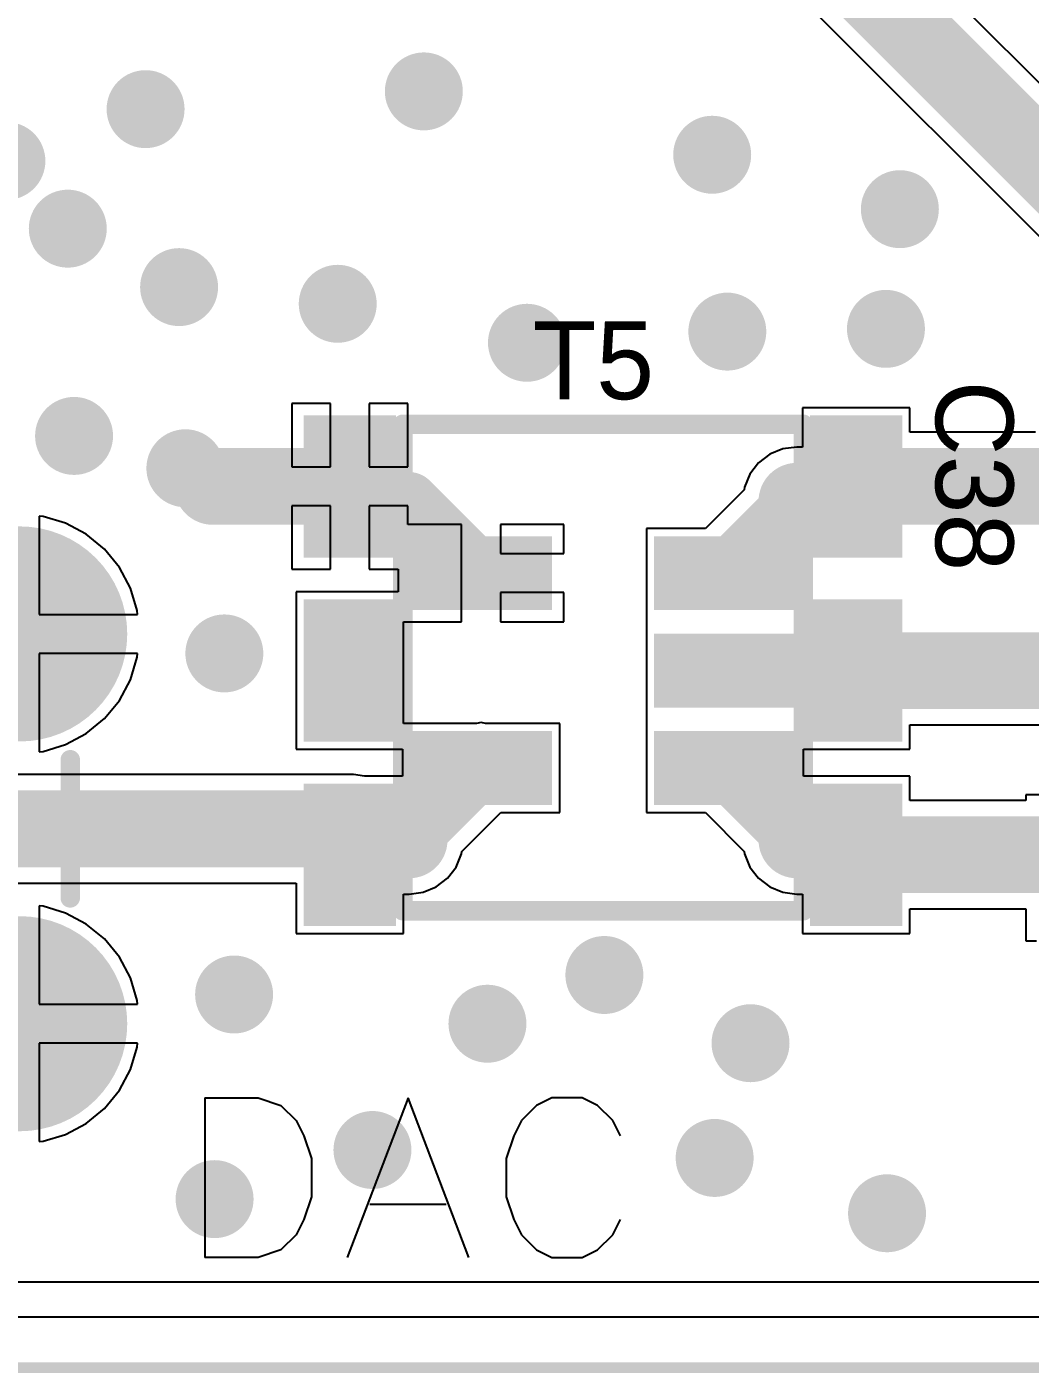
# Model space of a CAD drawing. Header units: millimetres. Extents: x 0 to 7.36, y -3.03 to 0.
# Drawn here: x 5.064 to 5.578, y -3.034 to -2.344 of the extents above; entities that cross this region are included whole.
import ezdxf

# ---------------------------------------------------------------- set-up
doc = ezdxf.new("R2010")
doc.units = ezdxf.units.MM
doc.header["$MEASUREMENT"] = 0
for name, color, linetype in [('BottomLayer', 5, 'Continuous'), ('BottomSolder', 6, 'Continuous'), ('KeepOutLayer', 6, 'Continuous'), ('MultiLayer', 9, 'Continuous'), ('PadHoleLayer', 156, 'Continuous'), ('TopLayer', 1, 'Continuous'), ('TopOverlay', 2, 'Continuous'), ('TopPaste', 8, 'Continuous'), ('TopSolder', 216, 'Continuous'), ('ViaHoleLayer', 16, 'Continuous')]:
    doc.layers.add(name, color=color, linetype=linetype)

# ---------------------------------------------------------------- blocks, each defined once
blk = doc.blocks.new('31_5431_31')
at = {"layer": 'BottomLayer'}
for points, const_width in [([(-0.12559, 0.1, 1), (-0.07441, 0.1, 1)], 0.05118), ([(0.07441, 0.1, 1), (0.12559, 0.1, 1)], 0.05118), ([(-0.02461, 0, 1), (0.02461, 0, 1)], 0.04921), ([(-0.12559, -0.1, 1), (-0.07441, -0.1, 1)], 0.05118), ([(0.07441, -0.1, 1), (0.12559, -0.1, 1)], 0.05118)]:
    blk.add_lwpolyline(points, format="xyb", close=True, dxfattribs=dict(at, const_width=const_width))
at = {"layer": 'BottomSolder'}
for points, const_width in [([(-0.12759, 0.1, 1), (-0.07241, 0.1, 1)], 0.05518), ([(0.07241, 0.1, 1), (0.12759, 0.1, 1)], 0.05518), ([(-0.02661, 0, 1), (0.02661, 0, 1)], 0.05321), ([(-0.12759, -0.1, 1), (-0.07241, -0.1, 1)], 0.05518), ([(0.07241, -0.1, 1), (0.12759, -0.1, 1)], 0.05518)]:
    blk.add_lwpolyline(points, format="xyb", close=True, dxfattribs=dict(at, const_width=const_width))
at = {"layer": 'MultiLayer'}
for points, const_width in [([(-0.12559, 0.1, 1), (-0.07441, 0.1, 1)], 0.05118), ([(0.07441, 0.1, 1), (0.12559, 0.1, 1)], 0.05118), ([(-0.02461, 0, 1), (0.02461, 0, 1)], 0.04921), ([(-0.12559, -0.1, 1), (-0.07441, -0.1, 1)], 0.05118), ([(0.07441, -0.1, 1), (0.12559, -0.1, 1)], 0.05118)]:
    blk.add_lwpolyline(points, format="xyb", close=True, dxfattribs=dict(at, const_width=const_width))
at = {"layer": 'PadHoleLayer', "const_width": 0.03346}
for points in [[(-0.11673, 0.1, 1), (-0.08327, 0.1, 1)], [(0.08327, 0.1, 1), (0.11673, 0.1, 1)], [(-0.01673, 0, 1), (0.01673, 0, 1)], [(-0.11673, -0.1, 1), (-0.08327, -0.1, 1)], [(0.08327, -0.1, 1), (0.11673, -0.1, 1)]]:
    blk.add_lwpolyline(points, format="xyb", close=True, dxfattribs=at)
at = {"layer": 'TopLayer'}
for points, const_width in [([(-0.12559, 0.1, 1), (-0.07441, 0.1, 1)], 0.05118), ([(0.07441, 0.1, 1), (0.12559, 0.1, 1)], 0.05118), ([(-0.02461, 0, 1), (0.02461, 0, 1)], 0.04921), ([(-0.12559, -0.1, 1), (-0.07441, -0.1, 1)], 0.05118), ([(0.07441, -0.1, 1), (0.12559, -0.1, 1)], 0.05118)]:
    blk.add_lwpolyline(points, format="xyb", close=True, dxfattribs=dict(at, const_width=const_width))
at = {"layer": 'TopOverlay', "const_width": 0.01}
for points in [[(-0.03544, 0.12593), (0.03544, 0.12593)], [(-0.12593, -0.03544), (-0.12593, 0.03544)], [(0.12593, -0.03544), (0.12593, 0.03544)], [(-0.03544, -0.12593), (0.03544, -0.12593)]]:
    blk.add_lwpolyline(points, dxfattribs=at)
at = {"layer": 'TopOverlay', "const_width": 0.005}
for points in [[(-0.03794, 0.12593, 1), (-0.03294, 0.12593, 1)], [(0.03294, 0.12593, 1), (0.03794, 0.12593, 1)], [(-0.12843, 0.03544, 1), (-0.12343, 0.03544, 1)], [(0.12343, 0.03544, 1), (0.12843, 0.03544, 1)], [(-0.12843, -0.03544, 1), (-0.12343, -0.03544, 1)], [(0.12343, -0.03544, 1), (0.12843, -0.03544, 1)], [(-0.03794, -0.12593, 1), (-0.03294, -0.12593, 1)], [(0.03294, -0.12593, 1), (0.03794, -0.12593, 1)]]:
    blk.add_lwpolyline(points, format="xyb", close=True, dxfattribs=at)
at = {"layer": 'TopSolder'}
for points, const_width in [([(-0.12759, 0.1, 1), (-0.07241, 0.1, 1)], 0.05518), ([(0.07241, 0.1, 1), (0.12759, 0.1, 1)], 0.05518), ([(-0.02661, 0, 1), (0.02661, 0, 1)], 0.05321), ([(-0.12759, -0.1, 1), (-0.07241, -0.1, 1)], 0.05518), ([(0.07241, -0.1, 1), (0.12759, -0.1, 1)], 0.05518)]:
    blk.add_lwpolyline(points, format="xyb", close=True, dxfattribs=dict(at, const_width=const_width))
blk = doc.blocks.new('TRANSF_ACORE2_52')
at = {"layer": 'TopLayer'}
for points in [[(-0.14961, 0.06201), (-0.11024, 0.06201), (-0.14961, 0.12697), (-0.11024, 0.12697)], [(0.11024, 0.06201), (0.14961, 0.06201), (0.11024, 0.12697), (0.14961, 0.12697)], [(-0.09508, 0.03504), (-0.03012, 0.03504), (-0.09508, 0.06496), (-0.03012, 0.06496)], [(0.03012, 0.03504), (0.09508, 0.03504), (0.03012, 0.06496), (0.09508, 0.06496)], [(-0.14961, -0.03248), (-0.11024, -0.03248), (-0.14961, 0.03248), (-0.11024, 0.03248)], [(0.11024, -0.03248), (0.14961, -0.03248), (0.11024, 0.03248), (0.14961, 0.03248)], [(-0.09508, -0.01496), (-0.03012, -0.01496), (-0.09508, 0.01496), (-0.03012, 0.01496)], [(-0.09508, -0.06496), (-0.03012, -0.06496), (-0.09508, -0.03504), (-0.03012, -0.03504)], [(0.03012, -0.06496), (0.09508, -0.06496), (0.03012, -0.03504), (0.09508, -0.03504)], [(-0.14961, -0.12697), (-0.11024, -0.12697), (-0.14961, -0.06201), (-0.11024, -0.06201)], [(0.11024, -0.12697), (0.14961, -0.12697), (0.11024, -0.06201), (0.14961, -0.06201)]]:
    blk.add_solid(points, dxfattribs=at)
at = {"layer": 'TopOverlay', "const_width": 0.01}
for points in [[(-0.10275, 0.12324), (-0.10275, -0.12639)], [(0.10275, 0.12324), (-0.10275, 0.12324)], [(0.10275, 0.12324), (0.10275, -0.12639)], [(0.10275, -0.12639), (-0.10275, -0.12639)]]:
    blk.add_lwpolyline(points, dxfattribs=at)
at = {"layer": 'TopOverlay', "const_width": 0.005}
for points in [[(-0.10525, 0.12324, 1), (-0.10025, 0.12324, 1)], [(-0.10525, 0.12324, 1), (-0.10025, 0.12324, 1)], [(0.10025, 0.12324, 1), (0.10525, 0.12324, 1)], [(0.10025, 0.12324, 1), (0.10525, 0.12324, 1)], [(-0.10525, -0.12639, 1), (-0.10025, -0.12639, 1)], [(-0.10525, -0.12639, 1), (-0.10025, -0.12639, 1)], [(0.10025, -0.12639, 1), (0.10525, -0.12639, 1)], [(0.10025, -0.12639, 1), (0.10525, -0.12639, 1)]]:
    blk.add_lwpolyline(points, format="xyb", close=True, dxfattribs=at)
at = {"layer": 'TopPaste'}
for points in [[(-0.14961, 0.06201), (-0.11024, 0.06201), (-0.14961, 0.12697), (-0.11024, 0.12697)], [(0.11024, 0.06201), (0.14961, 0.06201), (0.11024, 0.12697), (0.14961, 0.12697)], [(-0.09508, 0.03504), (-0.03012, 0.03504), (-0.09508, 0.06496), (-0.03012, 0.06496)], [(0.03012, 0.03504), (0.09508, 0.03504), (0.03012, 0.06496), (0.09508, 0.06496)], [(-0.14961, -0.03248), (-0.11024, -0.03248), (-0.14961, 0.03248), (-0.11024, 0.03248)], [(0.11024, -0.03248), (0.14961, -0.03248), (0.11024, 0.03248), (0.14961, 0.03248)], [(-0.09508, -0.01496), (-0.03012, -0.01496), (-0.09508, 0.01496), (-0.03012, 0.01496)], [(-0.09508, -0.06496), (-0.03012, -0.06496), (-0.09508, -0.03504), (-0.03012, -0.03504)], [(0.03012, -0.06496), (0.09508, -0.06496), (0.03012, -0.03504), (0.09508, -0.03504)], [(-0.14961, -0.12697), (-0.11024, -0.12697), (-0.14961, -0.06201), (-0.11024, -0.06201)], [(0.11024, -0.12697), (0.14961, -0.12697), (0.11024, -0.06201), (0.14961, -0.06201)]]:
    blk.add_solid(points, dxfattribs=at)
at = {"layer": 'TopSolder'}
for points in [[(-0.15361, 0.05801), (-0.10624, 0.05801), (-0.15361, 0.13097), (-0.10624, 0.13097)], [(0.10624, 0.05801), (0.15361, 0.05801), (0.10624, 0.13097), (0.15361, 0.13097)], [(-0.09908, 0.03104), (-0.02612, 0.03104), (-0.09908, 0.06896), (-0.02612, 0.06896)], [(0.02612, 0.03104), (0.09908, 0.03104), (0.02612, 0.06896), (0.09908, 0.06896)], [(-0.15361, -0.03648), (-0.10624, -0.03648), (-0.15361, 0.03648), (-0.10624, 0.03648)], [(0.10624, -0.03648), (0.15361, -0.03648), (0.10624, 0.03648), (0.15361, 0.03648)], [(-0.09908, -0.01896), (-0.02612, -0.01896), (-0.09908, 0.01896), (-0.02612, 0.01896)], [(-0.09908, -0.06896), (-0.02612, -0.06896), (-0.09908, -0.03104), (-0.02612, -0.03104)], [(0.02612, -0.06896), (0.09908, -0.06896), (0.02612, -0.03104), (0.09908, -0.03104)], [(-0.15361, -0.13097), (-0.10624, -0.13097), (-0.15361, -0.05801), (-0.10624, -0.05801)], [(0.10624, -0.13097), (0.15361, -0.13097), (0.10624, -0.05801), (0.15361, -0.05801)]]:
    blk.add_solid(points, dxfattribs=at)

msp = doc.modelspace()

# ---------------------------------------------------------------- linework, layer by layer
at = {"layer": 'BottomLayer'}
for p, q in [((5.7747, -2.56395), (5.16868, -1.95794)), ((5.12123, -1.98911), (5.78004, -2.64792)), ((5.07199, -2.5947), (5.07, -2.59451)), ((5.07, -2.59451), (5.07, -2.645)), ((5.08353, -2.5982), (5.07199, -2.5947)), ((5.09415, -2.60388), (5.08353, -2.5982)), ((5.10347, -2.61153), (5.09415, -2.60388)), ((5.11112, -2.62085), (5.10347, -2.61153)), ((5.1168, -2.63147), (5.11112, -2.62085)), ((5.1203, -2.64301), (5.1168, -2.63147)), ((5.07, -2.645), (5.12049, -2.645)), ((5.12049, -2.645), (5.1203, -2.64301)), ((5.12049, -2.665), (5.07, -2.665)), ((5.07, -2.665), (5.07, -2.71549)), ((5.1203, -2.66699), (5.12049, -2.665)), ((5.1168, -2.67853), (5.1203, -2.66699)), ((5.11112, -2.68915), (5.1168, -2.67853)), ((5.10347, -2.69847), (5.11112, -2.68915)), ((5.09415, -2.70612), (5.10347, -2.69847)), ((5.08353, -2.7118), (5.09415, -2.70612)), ((5.07199, -2.7153), (5.08353, -2.7118)), ((5.07, -2.71549), (5.07199, -2.7153)), ((5.07199, -2.7947), (5.07, -2.79451)), ((5.07, -2.79451), (5.07, -2.845)), ((5.08353, -2.7982), (5.07199, -2.7947)), ((5.09415, -2.80388), (5.08353, -2.7982)), ((5.10347, -2.81153), (5.09415, -2.80388)), ((5.11112, -2.82085), (5.10347, -2.81153)), ((5.1168, -2.83147), (5.11112, -2.82085)), ((5.1203, -2.84301), (5.1168, -2.83147)), ((5.07, -2.845), (5.12049, -2.845)), ((5.12049, -2.845), (5.1203, -2.84301)), ((5.12049, -2.865), (5.07, -2.865)), ((5.07, -2.865), (5.07, -2.91549)), ((5.1203, -2.86699), (5.12049, -2.865)), ((5.1168, -2.87853), (5.1203, -2.86699)), ((5.11112, -2.88915), (5.1168, -2.87853)), ((5.10347, -2.89847), (5.11112, -2.88915)), ((5.09415, -2.90612), (5.10347, -2.89847)), ((5.08353, -2.9118), (5.09415, -2.90612)), ((5.07199, -2.9153), (5.08353, -2.9118)), ((5.07, -2.91549), (5.07199, -2.9153)), ((7.35137, -2.98764), (0.04957, -2.98764))]:
    msp.add_line(p, q, dxfattribs=at)
at = {"layer": 'BottomLayer', "const_width": 0.03937}
msp.add_lwpolyline([(5.14089, -1.96946), (5.7997, -2.62826)], dxfattribs=at)
at = {"layer": 'BottomLayer', "const_width": 0.02}
for points in [[(5.25737, -2.37663, 1), (5.27737, -2.37663, 1)], [(5.11459, -2.38574, 1), (5.13459, -2.38574, 1)], [(5.40533, -2.40914, 1), (5.42533, -2.40914, 1)], [(5.04317, -2.41234, 1), (5.06317, -2.41234, 1)], [(5.50163, -2.43706, 1), (5.52163, -2.43706, 1)], [(5.07467, -2.44706, 1), (5.09467, -2.44706, 1)], [(5.13178, -2.47705, 1), (5.15178, -2.47705, 1)], [(5.21318, -2.48561, 1), (5.23318, -2.48561, 1)], [(5.49449, -2.49847, 1), (5.51449, -2.49847, 1)], [(5.31028, -2.50561, 1), (5.33028, -2.50561, 1)], [(5.41309, -2.49989, 1), (5.43309, -2.49989, 1)], [(5.07789, -2.55341, 1), (5.09789, -2.55341, 1)], [(5.135, -2.57, 1), (5.155, -2.57, 1)], [(5.155, -2.665, 1), (5.175, -2.665, 1)], [(5.35, -2.83, 1), (5.37, -2.83, 1)], [(5.16, -2.84, 1), (5.18, -2.84, 1)], [(5.29, -2.855, 1), (5.31, -2.855, 1)], [(5.425, -2.865, 1), (5.445, -2.865, 1)], [(5.23099, -2.91979, 1), (5.25099, -2.91979, 1)], [(5.40659, -2.92387, 1), (5.42659, -2.92387, 1)], [(5.15, -2.945, 1), (5.17, -2.945, 1)], [(5.49504, -2.95226, 1), (5.51504, -2.95226, 1)]]:
    msp.add_lwpolyline(points, format="xyb", close=True, dxfattribs=at)
at = {"layer": 'KeepOutLayer'}
for const_width in [0.00551, 0.005]:
    msp.add_lwpolyline([(0, -3.0315), (7.3622, -3.0315)], dxfattribs=dict(at, const_width=const_width))
at = {"layer": 'MultiLayer', "const_width": 0.02}
for points in [[(5.25737, -2.37663, 1), (5.27737, -2.37663, 1)], [(5.11459, -2.38574, 1), (5.13459, -2.38574, 1)], [(5.40533, -2.40914, 1), (5.42533, -2.40914, 1)], [(5.04317, -2.41234, 1), (5.06317, -2.41234, 1)], [(5.50163, -2.43706, 1), (5.52163, -2.43706, 1)], [(5.07467, -2.44706, 1), (5.09467, -2.44706, 1)], [(5.13178, -2.47705, 1), (5.15178, -2.47705, 1)], [(5.21318, -2.48561, 1), (5.23318, -2.48561, 1)], [(5.49449, -2.49847, 1), (5.51449, -2.49847, 1)], [(5.31028, -2.50561, 1), (5.33028, -2.50561, 1)], [(5.41309, -2.49989, 1), (5.43309, -2.49989, 1)], [(5.07789, -2.55341, 1), (5.09789, -2.55341, 1)], [(5.135, -2.57, 1), (5.155, -2.57, 1)], [(5.155, -2.665, 1), (5.175, -2.665, 1)], [(5.35, -2.83, 1), (5.37, -2.83, 1)], [(5.16, -2.84, 1), (5.18, -2.84, 1)], [(5.29, -2.855, 1), (5.31, -2.855, 1)], [(5.425, -2.865, 1), (5.445, -2.865, 1)], [(5.23099, -2.91979, 1), (5.25099, -2.91979, 1)], [(5.40659, -2.92387, 1), (5.42659, -2.92387, 1)], [(5.15, -2.945, 1), (5.17, -2.945, 1)], [(5.49504, -2.95226, 1), (5.51504, -2.95226, 1)]]:
    msp.add_lwpolyline(points, format="xyb", close=True, dxfattribs=at)
at = {"layer": 'TopLayer'}
for p, q in [((5.21939, -2.53684), (5.1997, -2.53684)), ((5.1997, -2.53684), (5.1997, -2.56932)), ((5.21939, -2.56932), (5.21939, -2.53684)), ((5.25907, -2.53684), (5.23939, -2.53684)), ((5.23939, -2.53684), (5.23939, -2.56932)), ((5.25907, -2.56932), (5.25907, -2.53684)), ((5.51679, -2.53896), (5.46167, -2.53896)), ((5.46167, -2.53896), (5.46167, -2.55912)), ((5.51679, -2.55152), (5.51679, -2.53896)), ((5.58125, -2.55152), (5.51679, -2.55152)), ((5.4516, -2.56007), (5.4449, -2.56285)), ((5.4588, -2.55912), (5.4516, -2.56007)), ((5.46167, -2.55912), (5.4588, -2.55912)), ((5.1997, -2.56932), (5.21939, -2.56932)), ((5.23939, -2.56932), (5.25907, -2.56932)), ((5.43914, -2.56727), (5.43472, -2.57302)), ((5.4449, -2.56285), (5.43914, -2.56727)), ((5.43472, -2.57302), (5.43195, -2.57973)), ((5.43178, -2.58101), (5.41182, -2.60097)), ((5.43195, -2.57973), (5.43178, -2.58101)), ((5.21939, -2.58932), (5.1997, -2.58932)), ((5.1997, -2.58932), (5.1997, -2.6218)), ((5.21939, -2.6218), (5.21939, -2.58932)), ((5.25907, -2.58932), (5.23939, -2.58932)), ((5.23939, -2.58932), (5.23939, -2.6218)), ((5.25907, -2.59885), (5.25907, -2.58932)), ((5.07199, -2.5947), (5.07, -2.59451)), ((5.07, -2.59451), (5.07, -2.645)), ((5.08353, -2.5982), (5.07199, -2.5947)), ((5.09415, -2.60388), (5.08353, -2.5982)), ((5.10347, -2.61153), (5.09415, -2.60388)), ((5.28671, -2.59885), (5.25907, -2.59885)), ((5.28671, -2.62381), (5.28671, -2.59885)), ((5.33919, -2.59885), (5.30671, -2.59885)), ((5.30671, -2.59885), (5.30671, -2.61381)), ((5.33919, -2.61381), (5.33919, -2.59885)), ((5.41182, -2.60097), (5.38156, -2.60097)), ((5.38156, -2.60097), (5.38156, -2.64664)), ((5.11112, -2.62085), (5.10347, -2.61153)), ((5.30671, -2.61381), (5.33919, -2.61381)), ((5.1168, -2.63147), (5.11112, -2.62085)), ((5.1997, -2.6218), (5.21939, -2.6218)), ((5.23939, -2.6218), (5.25423, -2.6218)), ((5.25423, -2.6218), (5.25423, -2.63345)), ((5.28671, -2.64877), (5.28671, -2.62381)), ((5.1203, -2.64301), (5.1168, -2.63147)), ((5.25423, -2.63345), (5.20183, -2.63345)), ((5.20183, -2.63345), (5.20183, -2.71416)), ((5.33919, -2.63381), (5.30671, -2.63381)), ((5.30671, -2.63381), (5.30671, -2.64877)), ((5.33919, -2.64877), (5.33919, -2.63381)), ((5.07, -2.645), (5.12049, -2.645)), ((5.12049, -2.645), (5.1203, -2.64301)), ((5.25695, -2.70097), (5.25695, -2.64877)), ((5.25695, -2.64877), (5.28671, -2.64877)), ((5.30671, -2.64877), (5.33919, -2.64877)), ((5.38156, -2.64664), (5.38155, -2.64664)), ((5.38155, -2.64664), (5.38155, -2.65097)), ((5.38155, -2.65097), (5.38156, -2.65097)), ((5.38156, -2.65097), (5.38156, -2.69664)), ((5.12049, -2.665), (5.07, -2.665)), ((5.07, -2.665), (5.07, -2.71549)), ((5.1203, -2.66699), (5.12049, -2.665)), ((5.1168, -2.67853), (5.1203, -2.66699)), ((5.11112, -2.68915), (5.1168, -2.67853)), ((5.10347, -2.69847), (5.11112, -2.68915)), ((5.09415, -2.70612), (5.10347, -2.69847)), ((5.29671, -2.70052), (5.29446, -2.70097)), ((5.29896, -2.70097), (5.29671, -2.70052)), ((5.38156, -2.69664), (5.38155, -2.69664)), ((5.38155, -2.69664), (5.38155, -2.70097)), ((5.08353, -2.7118), (5.09415, -2.70612)), ((5.29446, -2.70097), (5.25695, -2.70097)), ((5.33707, -2.70097), (5.29896, -2.70097)), ((5.33707, -2.74664), (5.33707, -2.70097)), ((5.38155, -2.70097), (5.38156, -2.70097)), ((5.38156, -2.70097), (5.38156, -2.74664)), ((5.51679, -2.71416), (5.51679, -2.7016)), ((5.51679, -2.7016), (5.73817, -2.7016)), ((5.07199, -2.7153), (5.08353, -2.7118)), ((5.20183, -2.71416), (5.25636, -2.71416)), ((5.25636, -2.71416), (5.25636, -2.72794)), ((5.46226, -2.72794), (5.46226, -2.71416)), ((5.46226, -2.71416), (5.51679, -2.71416)), ((5.07, -2.71549), (5.07199, -2.7153)), ((5.2313, -2.7272), (5.01028, -2.7272)), ((5.2369, -2.72794), (5.2313, -2.7272)), ((5.25636, -2.72794), (5.2369, -2.72794)), ((5.51679, -2.72794), (5.46226, -2.72794)), ((5.51679, -2.7405), (5.51679, -2.72794)), ((5.57625, -2.7405), (5.51679, -2.7405)), ((5.64318, -2.7376), (5.57625, -2.7376)), ((5.57625, -2.7376), (5.57625, -2.7405)), ((5.28685, -2.7666), (5.3068, -2.74664)), ((5.3068, -2.74664), (5.33707, -2.74664)), ((5.38156, -2.74664), (5.41182, -2.74664)), ((5.41182, -2.74664), (5.43178, -2.7666)), ((5.2839, -2.77459), (5.28668, -2.76789)), ((5.28668, -2.76789), (5.28685, -2.7666)), ((5.43178, -2.7666), (5.43195, -2.76789)), ((5.43195, -2.76789), (5.43472, -2.77459)), ((5.27948, -2.78035), (5.2839, -2.77459)), ((5.43472, -2.77459), (5.43914, -2.78035)), ((5.01028, -2.7828), (5.20183, -2.7828)), ((5.20183, -2.7828), (5.20183, -2.80865)), ((5.27373, -2.78477), (5.27948, -2.78035)), ((5.43914, -2.78035), (5.4449, -2.78477)), ((5.25695, -2.80865), (5.25695, -2.78849)), ((5.25695, -2.78849), (5.25983, -2.78849)), ((5.25983, -2.78849), (5.26702, -2.78754)), ((5.26702, -2.78754), (5.27373, -2.78477)), ((5.4449, -2.78477), (5.4516, -2.78754)), ((5.4516, -2.78754), (5.4588, -2.78849)), ((5.4588, -2.78849), (5.46167, -2.78849)), ((5.46167, -2.78849), (5.46167, -2.80865)), ((5.07199, -2.7947), (5.07, -2.79451)), ((5.07, -2.79451), (5.07, -2.845)), ((5.08353, -2.7982), (5.07199, -2.7947)), ((5.51679, -2.80865), (5.51679, -2.79609)), ((5.51679, -2.79609), (5.57625, -2.79609)), ((5.57625, -2.79609), (5.57625, -2.8124)), ((5.09415, -2.80388), (5.08353, -2.7982)), ((5.10347, -2.81153), (5.09415, -2.80388)), ((5.20183, -2.80865), (5.25695, -2.80865)), ((5.46167, -2.80865), (5.51679, -2.80865)), ((5.11112, -2.82085), (5.10347, -2.81153)), ((5.57625, -2.8124), (5.58173, -2.8124)), ((5.1168, -2.83147), (5.11112, -2.82085)), ((5.1203, -2.84301), (5.1168, -2.83147)), ((5.07, -2.845), (5.12049, -2.845)), ((5.12049, -2.845), (5.1203, -2.84301)), ((5.12049, -2.865), (5.07, -2.865)), ((5.07, -2.865), (5.07, -2.91549)), ((5.1203, -2.86699), (5.12049, -2.865)), ((5.1168, -2.87853), (5.1203, -2.86699)), ((5.11112, -2.88915), (5.1168, -2.87853)), ((5.10347, -2.89847), (5.11112, -2.88915)), ((5.09415, -2.90612), (5.10347, -2.89847)), ((5.08353, -2.9118), (5.09415, -2.90612)), ((5.07199, -2.9153), (5.08353, -2.9118)), ((5.07, -2.91549), (5.07199, -2.9153)), ((7.33622, -3.00551), (0.02598, -3.00551))]:
    msp.add_line(p, q, dxfattribs=at)
for points, const_width in [([(5.25737, -2.37663, 1), (5.27737, -2.37663, 1)], 0.02), ([(5.11459, -2.38574, 1), (5.13459, -2.38574, 1)], 0.02), ([(5.40533, -2.40914, 1), (5.42533, -2.40914, 1)], 0.02), ([(5.04317, -2.41234, 1), (5.06317, -2.41234, 1)], 0.02), ([(5.50163, -2.43706, 1), (5.52163, -2.43706, 1)], 0.02), ([(5.07467, -2.44706, 1), (5.09467, -2.44706, 1)], 0.02), ([(5.13178, -2.47705, 1), (5.15178, -2.47705, 1)], 0.02), ([(5.21318, -2.48561, 1), (5.23318, -2.48561, 1)], 0.02), ([(5.49449, -2.49847, 1), (5.51449, -2.49847, 1)], 0.02), ([(5.31028, -2.50561, 1), (5.33028, -2.50561, 1)], 0.02), ([(5.41309, -2.49989, 1), (5.43309, -2.49989, 1)], 0.02), ([(5.07789, -2.55341, 1), (5.09789, -2.55341, 1)], 0.02), ([(5.135, -2.57, 1), (5.155, -2.57, 1)], 0.02), ([(5.1492, -2.57932, 1), (5.16889, -2.57932, 1)], 0.01969), ([(5.21955, -2.57932, 1), (5.23923, -2.57932, 1)], 0.01969), ([(5.21955, -2.57932, 1), (5.23923, -2.57932, 1)], 0.01969), ([(5.47939, -2.57932, 1), (5.49907, -2.57932, 1)], 0.01969), ([(5.47939, -2.57932, 1), (5.49907, -2.57932, 1)], 0.01969), ([(5.22715, -2.58692, 1), (5.24683, -2.58692, 1)], 0.01969), ([(5.44895, -2.58692, 1), (5.46864, -2.58692, 1)], 0.01969), ([(5.47179, -2.58692, 1), (5.49147, -2.58692, 1)], 0.01969), ([(5.47179, -2.58692, 1), (5.49147, -2.58692, 1)], 0.01969), ([(5.25235, -2.58692, 1), (5.26731, -2.58692, 1)], 0.01496), ([(5.45132, -2.58692, 1), (5.46628, -2.58692, 1)], 0.01496), ([(5.28923, -2.62381, 1), (5.30419, -2.62381, 1)], 0.01496), ([(5.41443, -2.62381, 1), (5.42939, -2.62381, 1)], 0.01496), ([(5.155, -2.665, 1), (5.175, -2.665, 1)], 0.02), ([(5.41443, -2.67381, 1), (5.42939, -2.67381, 1)], 0.01496), ([(5.46423, -2.67381, 1), (5.48392, -2.67381, 1)], 0.01969), ([(5.46659, -2.67381, 1), (5.48156, -2.67381, 1)], 0.01496), ([(5.47939, -2.67381, 1), (5.49907, -2.67381, 1)], 0.01969), ([(5.47939, -2.67381, 1), (5.49907, -2.67381, 1)], 0.01969), ([(5.28923, -2.72381, 1), (5.30419, -2.72381, 1)], 0.01496), ([(5.41443, -2.72381, 1), (5.42939, -2.72381, 1)], 0.01496), ([(5.22146, -2.755, 1), (5.24114, -2.755, 1)], 0.01969), ([(5.22715, -2.76069, 1), (5.24683, -2.76069, 1)], 0.01969), ([(5.24998, -2.76069, 1), (5.26967, -2.76069, 1)], 0.01969), ([(5.44895, -2.76069, 1), (5.46864, -2.76069, 1)], 0.01969), ([(5.47179, -2.76069, 1), (5.49147, -2.76069, 1)], 0.01969), ([(5.47179, -2.76069, 1), (5.49147, -2.76069, 1)], 0.01969), ([(5.22755, -2.755, 1), (5.23505, -2.755, 1)], 0.0075), ([(5.25235, -2.76069, 1), (5.26731, -2.76069, 1)], 0.01496), ([(5.45132, -2.76069, 1), (5.46628, -2.76069, 1)], 0.01496), ([(5.47939, -2.7683, 1), (5.49907, -2.7683, 1)], 0.01969), ([(5.47939, -2.7683, 1), (5.49907, -2.7683, 1)], 0.01969), ([(5.23324, -2.76069, 1), (5.24074, -2.76069, 1)], 0.0075), ([(5.35, -2.83, 1), (5.37, -2.83, 1)], 0.02), ([(5.16, -2.84, 1), (5.18, -2.84, 1)], 0.02), ([(5.29, -2.855, 1), (5.31, -2.855, 1)], 0.02), ([(5.425, -2.865, 1), (5.445, -2.865, 1)], 0.02), ([(5.23099, -2.91979, 1), (5.25099, -2.91979, 1)], 0.02), ([(5.40659, -2.92387, 1), (5.42659, -2.92387, 1)], 0.02), ([(5.15, -2.945, 1), (5.17, -2.945, 1)], 0.02), ([(5.49504, -2.95226, 1), (5.51504, -2.95226, 1)], 0.02)]:
    msp.add_lwpolyline(points, format="xyb", close=True, dxfattribs=dict(at, const_width=const_width))
for points, const_width in [([(5.15904, -2.57932), (5.22939, -2.57932)], 0.03937), ([(5.22939, -2.57932), (5.23699, -2.58692)], 0.03937), ([(5.48163, -2.58692), (5.48923, -2.57932)], 0.03937), ([(5.48923, -2.57932), (5.61918, -2.57932)], 0.03937), ([(5.4588, -2.58692), (5.48163, -2.58692)], 0.03937), ([(5.25983, -2.58692), (5.29671, -2.62381)], 0.02992), ([(5.42191, -2.62381), (5.4588, -2.58692)], 0.02992), ([(5.42191, -2.67381), (5.47407, -2.67381)], 0.02992), ([(5.47407, -2.67381), (5.48923, -2.67381)], 0.03937), ([(5.48923, -2.67381), (5.77557, -2.67381)], 0.03937), ([(5.25983, -2.76069), (5.29671, -2.72381)], 0.02992), ([(5.42191, -2.72381), (5.4588, -2.76069)], 0.02992), ([(4.96, -2.755), (5.2313, -2.755)], 0.03937), ([(5.23699, -2.76069), (5.25983, -2.76069)], 0.03937), ([(5.4588, -2.76069), (5.48163, -2.76069)], 0.03937), ([(5.48163, -2.76069), (5.48923, -2.7683)], 0.03937), ([(5.2313, -2.755), (5.23699, -2.76069)], 0.015), ([(5.48923, -2.7683), (5.60811, -2.7683)], 0.03937)]:
    msp.add_lwpolyline(points, dxfattribs=dict(at, const_width=const_width))
at = {"layer": 'TopOverlay'}
for p, q in [((5.155, -2.893), (5.155, -2.975)), ((5.155, -2.893), (5.18233, -2.893)), ((5.18233, -2.893), (5.19405, -2.8969)), ((5.25926, -2.893), (5.22802, -2.975)), ((5.2905, -2.975), (5.25926, -2.893)), ((5.33306, -2.893), (5.32525, -2.8969)), ((5.34868, -2.893), (5.33306, -2.893)), ((5.35649, -2.8969), (5.34868, -2.893)), ((5.19405, -2.8969), (5.20186, -2.90471)), ((5.32525, -2.8969), (5.31744, -2.90471)), ((5.3643, -2.90471), (5.35649, -2.8969)), ((5.20186, -2.90471), (5.20576, -2.91252)), ((5.31744, -2.90471), (5.31354, -2.91252)), ((5.36821, -2.91252), (5.3643, -2.90471)), ((5.20576, -2.91252), (5.20967, -2.92424)), ((5.31354, -2.91252), (5.30963, -2.92424)), ((5.20967, -2.92424), (5.20967, -2.94376)), ((5.30963, -2.92424), (5.30963, -2.94376)), ((5.20967, -2.94376), (5.20576, -2.95548)), ((5.23974, -2.94767), (5.27878, -2.94767)), ((5.30963, -2.94376), (5.31354, -2.95548)), ((5.20576, -2.95548), (5.20186, -2.96329)), ((5.31354, -2.95548), (5.31744, -2.96329)), ((5.3643, -2.96329), (5.36821, -2.95548)), ((5.20186, -2.96329), (5.19405, -2.9711)), ((5.31744, -2.96329), (5.32525, -2.9711)), ((5.35649, -2.9711), (5.3643, -2.96329)), ((5.18233, -2.975), (5.155, -2.975)), ((5.19405, -2.9711), (5.18233, -2.975)), ((5.32525, -2.9711), (5.33306, -2.975)), ((5.33306, -2.975), (5.34868, -2.975)), ((5.34868, -2.975), (5.35649, -2.9711))]:
    msp.add_line(p, q, dxfattribs=at)
at = {"layer": 'ViaHoleLayer', "const_width": 0.00956}
for points in [[(5.26259, -2.37663, 1), (5.27215, -2.37663, 1)], [(5.11981, -2.38574, 1), (5.12937, -2.38574, 1)], [(5.41055, -2.40914, 1), (5.42011, -2.40914, 1)], [(5.50685, -2.43706, 1), (5.51641, -2.43706, 1)], [(5.07988, -2.44706, 1), (5.08945, -2.44706, 1)], [(5.137, -2.47705, 1), (5.14656, -2.47705, 1)], [(5.2184, -2.48561, 1), (5.22796, -2.48561, 1)], [(5.41831, -2.49989, 1), (5.42788, -2.49989, 1)], [(5.49971, -2.49847, 1), (5.50927, -2.49847, 1)], [(5.3155, -2.50561, 1), (5.32506, -2.50561, 1)], [(5.08311, -2.55341, 1), (5.09267, -2.55341, 1)], [(5.14022, -2.57, 1), (5.14978, -2.57, 1)], [(5.16022, -2.665, 1), (5.16978, -2.665, 1)], [(5.35522, -2.83, 1), (5.36478, -2.83, 1)], [(5.16522, -2.84, 1), (5.17478, -2.84, 1)], [(5.29522, -2.855, 1), (5.30478, -2.855, 1)], [(5.43022, -2.865, 1), (5.43978, -2.865, 1)], [(5.23621, -2.91979, 1), (5.24577, -2.91979, 1)], [(5.41181, -2.92387, 1), (5.42138, -2.92387, 1)], [(5.15522, -2.945, 1), (5.16478, -2.945, 1)], [(5.50026, -2.95226, 1), (5.50982, -2.95226, 1)]]:
    msp.add_lwpolyline(points, format="xyb", close=True, dxfattribs=at)

# ---------------------------------------------------------------- block references
at = {"rotation": 180}
msp.add_blockref('TRANSF_ACORE2_52', (5.35931, -2.67381), dxfattribs=at)
msp.add_blockref('31_5431_31', (4.96, -2.755))

# ---------------------------------------------------------------- texts
at = {"layer": 'TopOverlay'}
msp.add_text('T5', height=0.039894, dxfattribs=at).set_placement((5.32325, -2.53457))
msp.add_text('C38', height=0.039894, rotation=270, dxfattribs=at).set_placement((5.53, -2.525))

doc.saveas('drawing.dxf')
